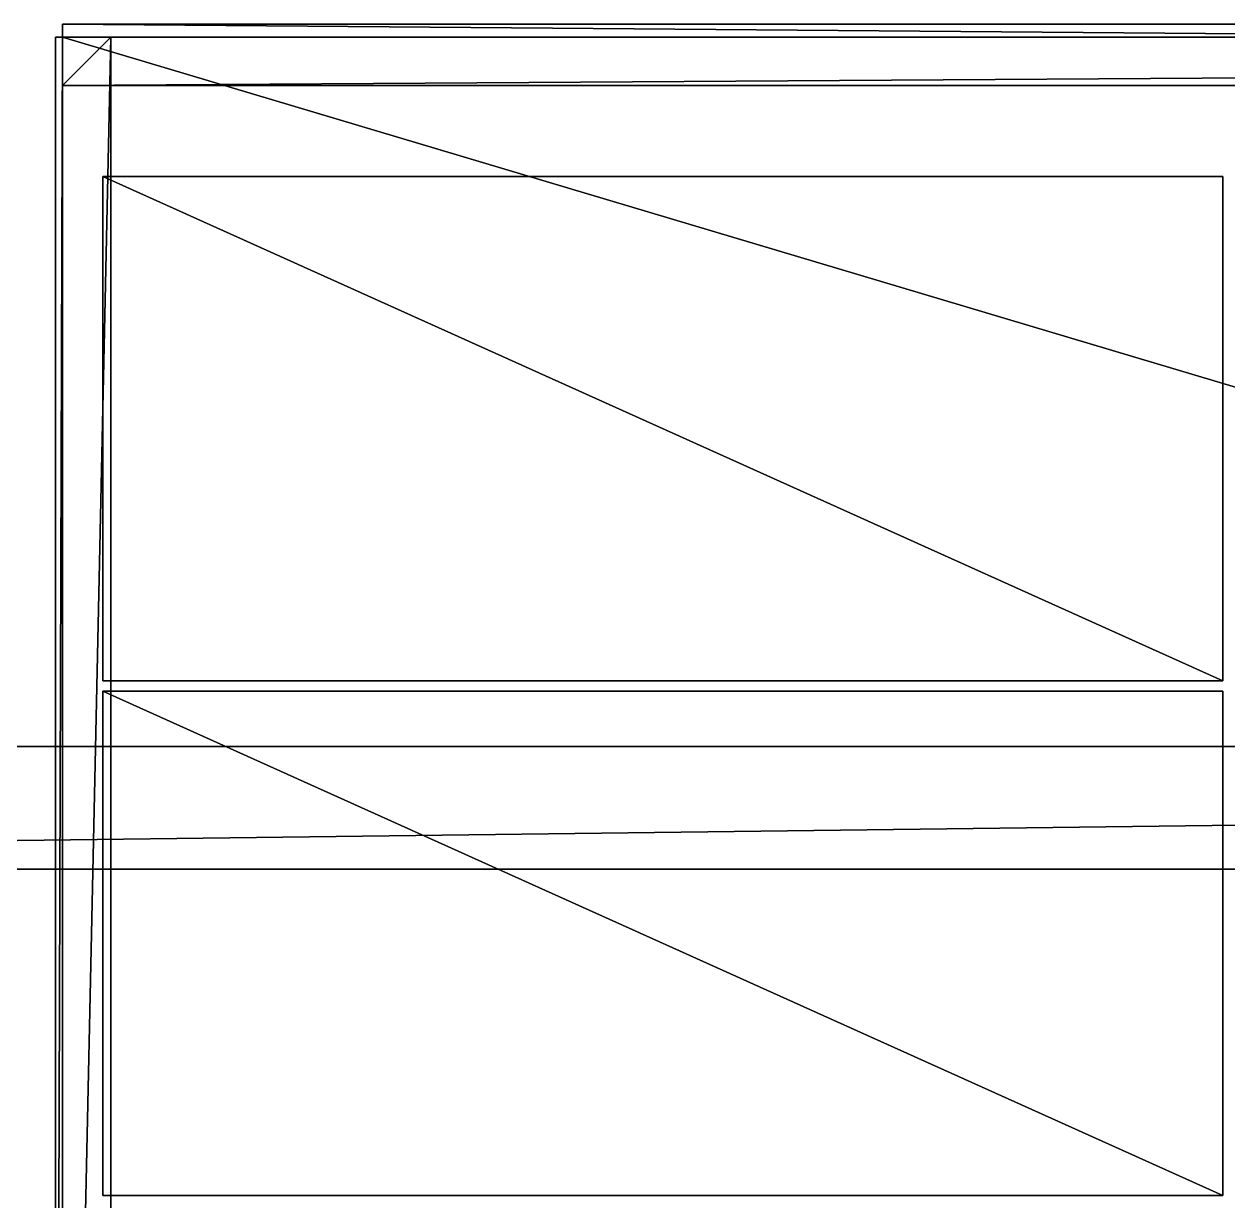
# Model space of a CAD drawing. Header units: millimetres. Extents: x -2700 to 8540, y -1280 to 1295.
# Drawn here: x -84 to 1291, y -49 to 1295 of the extents above; entities that cross this region are included whole.
import ezdxf

# ---------------------------------------------------------------- set-up
doc = ezdxf.new("R2010")
doc.units = ezdxf.units.MM

msp = doc.modelspace()

# ---------------------------------------------------------------- linework, layer by layer
at = {"layer": 'CAD_75LAB'}
for points in [[(-40, 1225, 1250), (-40, 1295, 1180), (-40, 1225, 1180)], [(-40, 1225, 1250), (-40, 1295, 1250), (-40, 1295, 1180)], [(8540, 1295, 1180), (-40, 1295, 1180), (-40, 1295, 1250)], [(8540, 1295, 1250), (8540, 1295, 1180), (-40, 1295, 1250)], [(8540, 1225, 1180), (-40, 1225, 1180), (-40, 1295, 1180)], [(8540, 1295, 1180), (8540, 1225, 1180), (-40, 1295, 1180)], [(8540, 1225, 1250), (-40, 1295, 1250), (-40, 1225, 1250)], [(8540, 1295, 1250), (-40, 1295, 1250), (8540, 1225, 1250)], [(-48, -1280, 3720), (-48, 1280, 1180), (-48, -1280, 1180)], [(-48, -1280, 3720), (-48, 1280, 3720), (-48, 1280, 1180)], [(-40, 1280, 3720), (-40, 1280, 1180), (-48, 1280, 1180)], [(-40, 1280, 3720), (-48, 1280, 1180), (-48, 1280, 3720)], [(-40, 1280, 1180), (-48, -1280, 1180), (-48, 1280, 1180)], [(-40, 1280, 1180), (-40, -1280, 1180), (-48, -1280, 1180)], [(-40, 1280, 3720), (-48, 1280, 3720), (-48, -1280, 3720)], [(-40, 1280, 3720), (-48, -1280, 3720), (-40, -1280, 3720)], [(-40, -1280, 1180), (-40, 1280, 1090), (-40, -1280, 1090)], [(-40, -1280, 1180), (-40, 1280, 1180), (-40, 1280, 1090)], [(8540, 1280, 1090), (-40, 1280, 1090), (-40, 1280, 1180)], [(8540, 1280, 1180), (8540, 1280, 1090), (-40, 1280, 1180)], [(8540, -1280, 1090), (-40, -1280, 1090), (-40, 1280, 1090)], [(8540, 1280, 1090), (8540, -1280, 1090), (-40, 1280, 1090)], [(8540, -1280, 1180), (-40, 1280, 1180), (-40, -1280, 1180)], [(8540, 1280, 1180), (-40, 1280, 1180), (8540, -1280, 1180)], [(-40, 1280, 3720), (-40, 1280, 1180), (-40, 1225, 1180)], [(-40, 1225, 3720), (-40, 1280, 3720), (-40, 1225, 1180)], [(-40, 1280, 3720), (15, 1280, 1180), (-40, 1280, 1180)], [(15, 1280, 3720), (15, 1280, 1180), (-40, 1280, 3720)], [(15, 1280, 1180), (-40, 1225, 1180), (-40, 1280, 1180)], [(15, 1280, 1180), (15, 1225, 1180), (-40, 1225, 1180)], [(15, 1280, 3720), (-40, 1280, 3720), (-40, 1225, 3720)], [(15, 1280, 3720), (-40, 1225, 3720), (15, 1225, 3720)], [(-40, 1225, 3775), (-40, 1280, 3720), (-40, 1225, 3720)], [(-40, 1225, 3775), (-40, 1280, 3775), (-40, 1280, 3720)], [(8540, 1280, 3775), (8540, 1280, 3720), (-40, 1280, 3720)], [(8540, 1280, 3775), (-40, 1280, 3720), (-40, 1280, 3775)], [(8540, 1280, 3720), (-40, 1225, 3720), (-40, 1280, 3720)], [(8540, 1280, 3720), (8540, 1225, 3720), (-40, 1225, 3720)], [(8540, 1280, 3775), (-40, 1280, 3775), (-40, 1225, 3775)], [(8540, 1280, 3775), (-40, 1225, 3775), (8540, 1225, 3775)], [(-40, -1280, 3775), (-40, 1280, 3720), (-40, -1280, 3720)], [(-40, -1280, 3775), (-40, 1280, 3775), (-40, 1280, 3720)], [(15, 1280, 3775), (15, 1280, 3720), (-40, 1280, 3720)], [(15, 1280, 3775), (-40, 1280, 3720), (-40, 1280, 3775)], [(15, 1280, 3720), (-40, -1280, 3720), (-40, 1280, 3720)], [(15, 1280, 3720), (15, -1280, 3720), (-40, -1280, 3720)], [(15, 1280, 3775), (-40, 1280, 3775), (-40, -1280, 3775)], [(15, 1280, 3775), (-40, -1280, 3775), (15, -1280, 3775)], [(-40, -1280, 3720), (-40, -1280, 1180), (-40, 1280, 1180)], [(-40, -1280, 3720), (-40, 1280, 1180), (-40, 1280, 3720)], [(15, 1280, 3720), (15, 1225, 1180), (15, 1280, 1180)], [(15, 1225, 3720), (15, 1225, 1180), (15, 1280, 3720)], [(15, -1280, 3775), (15, -1280, 3720), (15, 1280, 3720)], [(15, -1280, 3775), (15, 1280, 3720), (15, 1280, 3775)], [(-40, 1225, 3720), (-40, 1225, 1180), (15, 1225, 1180)], [(15, 1225, 3720), (-40, 1225, 3720), (15, 1225, 1180)], [(8540, 1225, 3775), (-40, 1225, 3720), (8540, 1225, 3720)], [(8540, 1225, 3775), (-40, 1225, 3775), (-40, 1225, 3720)], [(8540, 1225, 1180), (-40, 1225, 1250), (-40, 1225, 1180)], [(8540, 1225, 1250), (-40, 1225, 1250), (8540, 1225, 1180)], [(6, 545, 1297), (6, 1121, 1183), (6, 545, 1183)], [(6, 545, 1297), (6, 1121, 1297), (6, 1121, 1183)], [(1285, 1121, 1297), (1285, 1121, 1183), (6, 1121, 1183)], [(1285, 1121, 1297), (6, 1121, 1183), (6, 1121, 1297)], [(1285, 545, 1183), (6, 545, 1183), (6, 1121, 1183)], [(1285, 1121, 1183), (1285, 545, 1183), (6, 1121, 1183)], [(1285, 545, 1297), (6, 1121, 1297), (6, 545, 1297)], [(1285, 1121, 1297), (6, 1121, 1297), (1285, 545, 1297)], [(6, 545, 1417), (6, 1121, 1303), (6, 545, 1303)], [(6, 545, 1417), (6, 1121, 1417), (6, 1121, 1303)], [(1285, 1121, 1417), (1285, 1121, 1303), (6, 1121, 1303)], [(1285, 1121, 1417), (6, 1121, 1303), (6, 1121, 1417)], [(1285, 545, 1303), (6, 545, 1303), (6, 1121, 1303)], [(1285, 1121, 1303), (1285, 545, 1303), (6, 1121, 1303)], [(1285, 545, 1417), (6, 1121, 1417), (6, 545, 1417)], [(1285, 1121, 1417), (6, 1121, 1417), (1285, 545, 1417)], [(6, 545, 1537), (6, 1121, 1423), (6, 545, 1423)], [(6, 545, 1537), (6, 1121, 1537), (6, 1121, 1423)], [(1285, 1121, 1537), (1285, 1121, 1423), (6, 1121, 1423)], [(1285, 1121, 1537), (6, 1121, 1423), (6, 1121, 1537)], [(1285, 545, 1423), (6, 545, 1423), (6, 1121, 1423)], [(1285, 1121, 1423), (1285, 545, 1423), (6, 1121, 1423)], [(1285, 545, 1537), (6, 1121, 1537), (6, 545, 1537)], [(1285, 1121, 1537), (6, 1121, 1537), (1285, 545, 1537)], [(6, 545, 1657), (6, 1121, 1543), (6, 545, 1543)], [(6, 545, 1657), (6, 1121, 1657), (6, 1121, 1543)], [(1285, 1121, 1657), (1285, 1121, 1543), (6, 1121, 1543)], [(1285, 1121, 1657), (6, 1121, 1543), (6, 1121, 1657)], [(1285, 545, 1543), (6, 545, 1543), (6, 1121, 1543)], [(1285, 1121, 1543), (1285, 545, 1543), (6, 1121, 1543)], [(1285, 545, 1657), (6, 1121, 1657), (6, 545, 1657)], [(1285, 1121, 1657), (6, 1121, 1657), (1285, 545, 1657)], [(6, 545, 1777), (6, 1121, 1663), (6, 545, 1663)], [(6, 545, 1777), (6, 1121, 1777), (6, 1121, 1663)], [(1285, 1121, 1777), (1285, 1121, 1663), (6, 1121, 1663)], [(1285, 1121, 1777), (6, 1121, 1663), (6, 1121, 1777)], [(1285, 545, 1663), (6, 545, 1663), (6, 1121, 1663)], [(1285, 1121, 1663), (1285, 545, 1663), (6, 1121, 1663)], [(1285, 545, 1777), (6, 1121, 1777), (6, 545, 1777)], [(1285, 1121, 1777), (6, 1121, 1777), (1285, 545, 1777)], [(6, 545, 1897), (6, 1121, 1783), (6, 545, 1783)], [(6, 545, 1897), (6, 1121, 1897), (6, 1121, 1783)], [(1285, 1121, 1897), (1285, 1121, 1783), (6, 1121, 1783)], [(1285, 1121, 1897), (6, 1121, 1783), (6, 1121, 1897)], [(1285, 545, 1783), (6, 545, 1783), (6, 1121, 1783)], [(1285, 1121, 1783), (1285, 545, 1783), (6, 1121, 1783)], [(1285, 545, 1897), (6, 1121, 1897), (6, 545, 1897)], [(1285, 1121, 1897), (6, 1121, 1897), (1285, 545, 1897)], [(6, 545, 2017), (6, 1121, 1903), (6, 545, 1903)], [(6, 545, 2017), (6, 1121, 2017), (6, 1121, 1903)], [(1285, 1121, 2017), (1285, 1121, 1903), (6, 1121, 1903)], [(1285, 1121, 2017), (6, 1121, 1903), (6, 1121, 2017)], [(1285, 545, 1903), (6, 545, 1903), (6, 1121, 1903)], [(1285, 1121, 1903), (1285, 545, 1903), (6, 1121, 1903)], [(1285, 545, 2017), (6, 1121, 2017), (6, 545, 2017)], [(1285, 1121, 2017), (6, 1121, 2017), (1285, 545, 2017)], [(6, 545, 2137), (6, 1121, 2023), (6, 545, 2023)], [(6, 545, 2137), (6, 1121, 2137), (6, 1121, 2023)], [(1285, 1121, 2137), (1285, 1121, 2023), (6, 1121, 2023)], [(1285, 1121, 2137), (6, 1121, 2023), (6, 1121, 2137)], [(1285, 545, 2023), (6, 545, 2023), (6, 1121, 2023)], [(1285, 1121, 2023), (1285, 545, 2023), (6, 1121, 2023)], [(1285, 545, 2137), (6, 1121, 2137), (6, 545, 2137)], [(1285, 1121, 2137), (6, 1121, 2137), (1285, 545, 2137)], [(6, 545, 2257), (6, 1121, 2143), (6, 545, 2143)], [(6, 545, 2257), (6, 1121, 2257), (6, 1121, 2143)], [(1285, 1121, 2257), (1285, 1121, 2143), (6, 1121, 2143)], [(1285, 1121, 2257), (6, 1121, 2143), (6, 1121, 2257)], [(1285, 545, 2143), (6, 545, 2143), (6, 1121, 2143)], [(1285, 1121, 2143), (1285, 545, 2143), (6, 1121, 2143)], [(1285, 545, 2257), (6, 1121, 2257), (6, 545, 2257)], [(1285, 1121, 2257), (6, 1121, 2257), (1285, 545, 2257)], [(6, 545, 2377), (6, 1121, 2263), (6, 545, 2263)], [(6, 545, 2377), (6, 1121, 2377), (6, 1121, 2263)], [(1285, 1121, 2377), (1285, 1121, 2263), (6, 1121, 2263)], [(1285, 1121, 2377), (6, 1121, 2263), (6, 1121, 2377)], [(1285, 545, 2263), (6, 545, 2263), (6, 1121, 2263)], [(1285, 1121, 2263), (1285, 545, 2263), (6, 1121, 2263)], [(1285, 545, 2377), (6, 1121, 2377), (6, 545, 2377)], [(1285, 1121, 2377), (6, 1121, 2377), (1285, 545, 2377)], [(6, 545, 2497), (6, 1121, 2383), (6, 545, 2383)], [(6, 545, 2497), (6, 1121, 2497), (6, 1121, 2383)], [(1285, 1121, 2497), (1285, 1121, 2383), (6, 1121, 2383)], [(1285, 1121, 2497), (6, 1121, 2383), (6, 1121, 2497)], [(1285, 545, 2383), (6, 545, 2383), (6, 1121, 2383)], [(1285, 1121, 2383), (1285, 545, 2383), (6, 1121, 2383)], [(1285, 545, 2497), (6, 1121, 2497), (6, 545, 2497)], [(1285, 1121, 2497), (6, 1121, 2497), (1285, 545, 2497)], [(6, 545, 2617), (6, 1121, 2503), (6, 545, 2503)], [(6, 545, 2617), (6, 1121, 2617), (6, 1121, 2503)], [(1285, 1121, 2617), (1285, 1121, 2503), (6, 1121, 2503)], [(1285, 1121, 2617), (6, 1121, 2503), (6, 1121, 2617)], [(1285, 545, 2503), (6, 545, 2503), (6, 1121, 2503)], [(1285, 1121, 2503), (1285, 545, 2503), (6, 1121, 2503)], [(1285, 545, 2617), (6, 1121, 2617), (6, 545, 2617)], [(1285, 1121, 2617), (6, 1121, 2617), (1285, 545, 2617)], [(6, 545, 2737), (6, 1121, 2623), (6, 545, 2623)], [(6, 545, 2737), (6, 1121, 2737), (6, 1121, 2623)], [(1285, 1121, 2737), (1285, 1121, 2623), (6, 1121, 2623)], [(1285, 1121, 2737), (6, 1121, 2623), (6, 1121, 2737)], [(1285, 545, 2623), (6, 545, 2623), (6, 1121, 2623)], [(1285, 1121, 2623), (1285, 545, 2623), (6, 1121, 2623)], [(1285, 545, 2737), (6, 1121, 2737), (6, 545, 2737)], [(1285, 1121, 2737), (6, 1121, 2737), (1285, 545, 2737)], [(6, 545, 2857), (6, 1121, 2743), (6, 545, 2743)], [(6, 545, 2857), (6, 1121, 2857), (6, 1121, 2743)], [(1285, 1121, 2857), (1285, 1121, 2743), (6, 1121, 2743)], [(1285, 1121, 2857), (6, 1121, 2743), (6, 1121, 2857)], [(1285, 545, 2743), (6, 545, 2743), (6, 1121, 2743)], [(1285, 1121, 2743), (1285, 545, 2743), (6, 1121, 2743)], [(1285, 545, 2857), (6, 1121, 2857), (6, 545, 2857)], [(1285, 1121, 2857), (6, 1121, 2857), (1285, 545, 2857)], [(6, 545, 2977), (6, 1121, 2863), (6, 545, 2863)], [(6, 545, 2977), (6, 1121, 2977), (6, 1121, 2863)], [(1285, 1121, 2977), (1285, 1121, 2863), (6, 1121, 2863)], [(1285, 1121, 2977), (6, 1121, 2863), (6, 1121, 2977)], [(1285, 545, 2863), (6, 545, 2863), (6, 1121, 2863)], [(1285, 1121, 2863), (1285, 545, 2863), (6, 1121, 2863)], [(1285, 545, 2977), (6, 1121, 2977), (6, 545, 2977)], [(1285, 1121, 2977), (6, 1121, 2977), (1285, 545, 2977)], [(6, 545, 3097), (6, 1121, 2983), (6, 545, 2983)], [(6, 545, 3097), (6, 1121, 3097), (6, 1121, 2983)], [(1285, 1121, 3097), (1285, 1121, 2983), (6, 1121, 2983)], [(1285, 1121, 3097), (6, 1121, 2983), (6, 1121, 3097)], [(1285, 545, 2983), (6, 545, 2983), (6, 1121, 2983)], [(1285, 1121, 2983), (1285, 545, 2983), (6, 1121, 2983)], [(1285, 545, 3097), (6, 1121, 3097), (6, 545, 3097)], [(1285, 1121, 3097), (6, 1121, 3097), (1285, 545, 3097)], [(6, 545, 3217), (6, 1121, 3103), (6, 545, 3103)], [(6, 545, 3217), (6, 1121, 3217), (6, 1121, 3103)], [(1285, 1121, 3217), (1285, 1121, 3103), (6, 1121, 3103)], [(1285, 1121, 3217), (6, 1121, 3103), (6, 1121, 3217)], [(1285, 545, 3103), (6, 545, 3103), (6, 1121, 3103)], [(1285, 1121, 3103), (1285, 545, 3103), (6, 1121, 3103)], [(1285, 545, 3217), (6, 1121, 3217), (6, 545, 3217)], [(1285, 1121, 3217), (6, 1121, 3217), (1285, 545, 3217)], [(6, 545, 3337), (6, 1121, 3223), (6, 545, 3223)], [(6, 545, 3337), (6, 1121, 3337), (6, 1121, 3223)], [(1285, 1121, 3337), (1285, 1121, 3223), (6, 1121, 3223)], [(1285, 1121, 3337), (6, 1121, 3223), (6, 1121, 3337)], [(1285, 545, 3223), (6, 545, 3223), (6, 1121, 3223)], [(1285, 1121, 3223), (1285, 545, 3223), (6, 1121, 3223)], [(1285, 545, 3337), (6, 1121, 3337), (6, 545, 3337)], [(1285, 1121, 3337), (6, 1121, 3337), (1285, 545, 3337)], [(6, 545, 3457), (6, 1121, 3343), (6, 545, 3343)], [(6, 545, 3457), (6, 1121, 3457), (6, 1121, 3343)], [(1285, 1121, 3457), (1285, 1121, 3343), (6, 1121, 3343)], [(1285, 1121, 3457), (6, 1121, 3343), (6, 1121, 3457)], [(1285, 545, 3343), (6, 545, 3343), (6, 1121, 3343)], [(1285, 1121, 3343), (1285, 545, 3343), (6, 1121, 3343)], [(1285, 545, 3457), (6, 1121, 3457), (6, 545, 3457)], [(1285, 1121, 3457), (6, 1121, 3457), (1285, 545, 3457)], [(6, 545, 3577), (6, 1121, 3463), (6, 545, 3463)], [(6, 545, 3577), (6, 1121, 3577), (6, 1121, 3463)], [(1285, 1121, 3577), (1285, 1121, 3463), (6, 1121, 3463)], [(1285, 1121, 3577), (6, 1121, 3463), (6, 1121, 3577)], [(1285, 545, 3463), (6, 545, 3463), (6, 1121, 3463)], [(1285, 1121, 3463), (1285, 545, 3463), (6, 1121, 3463)], [(1285, 545, 3577), (6, 1121, 3577), (6, 545, 3577)], [(1285, 1121, 3577), (6, 1121, 3577), (1285, 545, 3577)], [(1285, 545, 1297), (1285, 545, 1183), (1285, 1121, 1183)], [(1285, 545, 1297), (1285, 1121, 1183), (1285, 1121, 1297)], [(1285, 545, 1417), (1285, 545, 1303), (1285, 1121, 1303)], [(1285, 545, 1417), (1285, 1121, 1303), (1285, 1121, 1417)], [(1285, 545, 1537), (1285, 545, 1423), (1285, 1121, 1423)], [(1285, 545, 1537), (1285, 1121, 1423), (1285, 1121, 1537)], [(1285, 545, 1657), (1285, 545, 1543), (1285, 1121, 1543)], [(1285, 545, 1657), (1285, 1121, 1543), (1285, 1121, 1657)], [(1285, 545, 1777), (1285, 545, 1663), (1285, 1121, 1663)], [(1285, 545, 1777), (1285, 1121, 1663), (1285, 1121, 1777)], [(1285, 545, 1897), (1285, 545, 1783), (1285, 1121, 1783)], [(1285, 545, 1897), (1285, 1121, 1783), (1285, 1121, 1897)], [(1285, 545, 2017), (1285, 545, 1903), (1285, 1121, 1903)], [(1285, 545, 2017), (1285, 1121, 1903), (1285, 1121, 2017)], [(1285, 545, 2137), (1285, 545, 2023), (1285, 1121, 2023)], [(1285, 545, 2137), (1285, 1121, 2023), (1285, 1121, 2137)], [(1285, 545, 2257), (1285, 545, 2143), (1285, 1121, 2143)], [(1285, 545, 2257), (1285, 1121, 2143), (1285, 1121, 2257)], [(1285, 545, 2377), (1285, 545, 2263), (1285, 1121, 2263)], [(1285, 545, 2377), (1285, 1121, 2263), (1285, 1121, 2377)], [(1285, 545, 2497), (1285, 545, 2383), (1285, 1121, 2383)], [(1285, 545, 2497), (1285, 1121, 2383), (1285, 1121, 2497)], [(1285, 545, 2617), (1285, 545, 2503), (1285, 1121, 2503)], [(1285, 545, 2617), (1285, 1121, 2503), (1285, 1121, 2617)], [(1285, 545, 2737), (1285, 545, 2623), (1285, 1121, 2623)], [(1285, 545, 2737), (1285, 1121, 2623), (1285, 1121, 2737)], [(1285, 545, 2857), (1285, 545, 2743), (1285, 1121, 2743)], [(1285, 545, 2857), (1285, 1121, 2743), (1285, 1121, 2857)], [(1285, 545, 2977), (1285, 545, 2863), (1285, 1121, 2863)], [(1285, 545, 2977), (1285, 1121, 2863), (1285, 1121, 2977)], [(1285, 545, 3097), (1285, 545, 2983), (1285, 1121, 2983)], [(1285, 545, 3097), (1285, 1121, 2983), (1285, 1121, 3097)], [(1285, 545, 3217), (1285, 545, 3103), (1285, 1121, 3103)], [(1285, 545, 3217), (1285, 1121, 3103), (1285, 1121, 3217)], [(1285, 545, 3337), (1285, 545, 3223), (1285, 1121, 3223)], [(1285, 545, 3337), (1285, 1121, 3223), (1285, 1121, 3337)], [(1285, 545, 3457), (1285, 545, 3343), (1285, 1121, 3343)], [(1285, 545, 3457), (1285, 1121, 3343), (1285, 1121, 3457)], [(1285, 545, 3577), (1285, 545, 3463), (1285, 1121, 3463)], [(1285, 545, 3577), (1285, 1121, 3463), (1285, 1121, 3577)], [(1285, 545, 1297), (6, 545, 1183), (1285, 545, 1183)], [(1285, 545, 1297), (6, 545, 1297), (6, 545, 1183)], [(1285, 545, 1417), (6, 545, 1303), (1285, 545, 1303)], [(1285, 545, 1417), (6, 545, 1417), (6, 545, 1303)], [(1285, 545, 1537), (6, 545, 1423), (1285, 545, 1423)], [(1285, 545, 1537), (6, 545, 1537), (6, 545, 1423)], [(1285, 545, 1657), (6, 545, 1543), (1285, 545, 1543)], [(1285, 545, 1657), (6, 545, 1657), (6, 545, 1543)], [(1285, 545, 1777), (6, 545, 1663), (1285, 545, 1663)], [(1285, 545, 1777), (6, 545, 1777), (6, 545, 1663)], [(1285, 545, 1897), (6, 545, 1783), (1285, 545, 1783)], [(1285, 545, 1897), (6, 545, 1897), (6, 545, 1783)], [(1285, 545, 2017), (6, 545, 1903), (1285, 545, 1903)], [(1285, 545, 2017), (6, 545, 2017), (6, 545, 1903)], [(1285, 545, 2137), (6, 545, 2023), (1285, 545, 2023)], [(1285, 545, 2137), (6, 545, 2137), (6, 545, 2023)], [(1285, 545, 2257), (6, 545, 2143), (1285, 545, 2143)], [(1285, 545, 2257), (6, 545, 2257), (6, 545, 2143)], [(1285, 545, 2377), (6, 545, 2263), (1285, 545, 2263)], [(1285, 545, 2377), (6, 545, 2377), (6, 545, 2263)], [(1285, 545, 2497), (6, 545, 2383), (1285, 545, 2383)], [(1285, 545, 2497), (6, 545, 2497), (6, 545, 2383)], [(1285, 545, 2617), (6, 545, 2503), (1285, 545, 2503)], [(1285, 545, 2617), (6, 545, 2617), (6, 545, 2503)], [(1285, 545, 2737), (6, 545, 2623), (1285, 545, 2623)], [(1285, 545, 2737), (6, 545, 2737), (6, 545, 2623)], [(1285, 545, 2857), (6, 545, 2743), (1285, 545, 2743)], [(1285, 545, 2857), (6, 545, 2857), (6, 545, 2743)], [(1285, 545, 2977), (6, 545, 2863), (1285, 545, 2863)], [(1285, 545, 2977), (6, 545, 2977), (6, 545, 2863)], [(1285, 545, 3097), (6, 545, 2983), (1285, 545, 2983)], [(1285, 545, 3097), (6, 545, 3097), (6, 545, 2983)], [(1285, 545, 3217), (6, 545, 3103), (1285, 545, 3103)], [(1285, 545, 3217), (6, 545, 3217), (6, 545, 3103)], [(1285, 545, 3337), (6, 545, 3223), (1285, 545, 3223)], [(1285, 545, 3337), (6, 545, 3337), (6, 545, 3223)], [(1285, 545, 3457), (6, 545, 3343), (1285, 545, 3343)], [(1285, 545, 3457), (6, 545, 3457), (6, 545, 3343)], [(1285, 545, 3577), (6, 545, 3463), (1285, 545, 3463)], [(1285, 545, 3577), (6, 545, 3577), (6, 545, 3463)], [(6, -43, 1297), (6, 533, 1183), (6, -43, 1183)], [(6, -43, 1297), (6, 533, 1297), (6, 533, 1183)], [(1285, 533, 1297), (1285, 533, 1183), (6, 533, 1183)], [(1285, 533, 1297), (6, 533, 1183), (6, 533, 1297)], [(1285, -43, 1183), (6, -43, 1183), (6, 533, 1183)], [(1285, 533, 1183), (1285, -43, 1183), (6, 533, 1183)], [(1285, -43, 1297), (6, 533, 1297), (6, -43, 1297)], [(1285, 533, 1297), (6, 533, 1297), (1285, -43, 1297)], [(6, -43, 1417), (6, 533, 1303), (6, -43, 1303)], [(6, -43, 1417), (6, 533, 1417), (6, 533, 1303)], [(1285, 533, 1417), (1285, 533, 1303), (6, 533, 1303)], [(1285, 533, 1417), (6, 533, 1303), (6, 533, 1417)], [(1285, -43, 1303), (6, -43, 1303), (6, 533, 1303)], [(1285, 533, 1303), (1285, -43, 1303), (6, 533, 1303)], [(1285, -43, 1417), (6, 533, 1417), (6, -43, 1417)], [(1285, 533, 1417), (6, 533, 1417), (1285, -43, 1417)], [(6, -43, 1537), (6, 533, 1423), (6, -43, 1423)], [(6, -43, 1537), (6, 533, 1537), (6, 533, 1423)], [(1285, 533, 1537), (1285, 533, 1423), (6, 533, 1423)], [(1285, 533, 1537), (6, 533, 1423), (6, 533, 1537)], [(1285, -43, 1423), (6, -43, 1423), (6, 533, 1423)], [(1285, 533, 1423), (1285, -43, 1423), (6, 533, 1423)], [(1285, -43, 1537), (6, 533, 1537), (6, -43, 1537)], [(1285, 533, 1537), (6, 533, 1537), (1285, -43, 1537)], [(6, -43, 1657), (6, 533, 1543), (6, -43, 1543)], [(6, -43, 1657), (6, 533, 1657), (6, 533, 1543)], [(1285, 533, 1657), (1285, 533, 1543), (6, 533, 1543)], [(1285, 533, 1657), (6, 533, 1543), (6, 533, 1657)], [(1285, -43, 1543), (6, -43, 1543), (6, 533, 1543)], [(1285, 533, 1543), (1285, -43, 1543), (6, 533, 1543)], [(1285, -43, 1657), (6, 533, 1657), (6, -43, 1657)], [(1285, 533, 1657), (6, 533, 1657), (1285, -43, 1657)], [(6, -43, 1777), (6, 533, 1663), (6, -43, 1663)], [(6, -43, 1777), (6, 533, 1777), (6, 533, 1663)], [(1285, 533, 1777), (1285, 533, 1663), (6, 533, 1663)], [(1285, 533, 1777), (6, 533, 1663), (6, 533, 1777)], [(1285, -43, 1663), (6, -43, 1663), (6, 533, 1663)], [(1285, 533, 1663), (1285, -43, 1663), (6, 533, 1663)], [(1285, -43, 1777), (6, 533, 1777), (6, -43, 1777)], [(1285, 533, 1777), (6, 533, 1777), (1285, -43, 1777)], [(6, -43, 1897), (6, 533, 1783), (6, -43, 1783)], [(6, -43, 1897), (6, 533, 1897), (6, 533, 1783)], [(1285, 533, 1897), (1285, 533, 1783), (6, 533, 1783)], [(1285, 533, 1897), (6, 533, 1783), (6, 533, 1897)], [(1285, -43, 1783), (6, -43, 1783), (6, 533, 1783)], [(1285, 533, 1783), (1285, -43, 1783), (6, 533, 1783)], [(1285, -43, 1897), (6, 533, 1897), (6, -43, 1897)], [(1285, 533, 1897), (6, 533, 1897), (1285, -43, 1897)], [(6, -43, 2017), (6, 533, 1903), (6, -43, 1903)], [(6, -43, 2017), (6, 533, 2017), (6, 533, 1903)], [(1285, 533, 2017), (1285, 533, 1903), (6, 533, 1903)], [(1285, 533, 2017), (6, 533, 1903), (6, 533, 2017)], [(1285, -43, 1903), (6, -43, 1903), (6, 533, 1903)], [(1285, 533, 1903), (1285, -43, 1903), (6, 533, 1903)], [(1285, -43, 2017), (6, 533, 2017), (6, -43, 2017)], [(1285, 533, 2017), (6, 533, 2017), (1285, -43, 2017)], [(6, -43, 2137), (6, 533, 2023), (6, -43, 2023)], [(6, -43, 2137), (6, 533, 2137), (6, 533, 2023)], [(1285, 533, 2137), (1285, 533, 2023), (6, 533, 2023)], [(1285, 533, 2137), (6, 533, 2023), (6, 533, 2137)], [(1285, -43, 2023), (6, -43, 2023), (6, 533, 2023)], [(1285, 533, 2023), (1285, -43, 2023), (6, 533, 2023)], [(1285, -43, 2137), (6, 533, 2137), (6, -43, 2137)], [(1285, 533, 2137), (6, 533, 2137), (1285, -43, 2137)], [(6, -43, 2257), (6, 533, 2143), (6, -43, 2143)], [(6, -43, 2257), (6, 533, 2257), (6, 533, 2143)], [(1285, 533, 2257), (1285, 533, 2143), (6, 533, 2143)], [(1285, 533, 2257), (6, 533, 2143), (6, 533, 2257)], [(1285, -43, 2143), (6, -43, 2143), (6, 533, 2143)], [(1285, 533, 2143), (1285, -43, 2143), (6, 533, 2143)], [(1285, -43, 2257), (6, 533, 2257), (6, -43, 2257)], [(1285, 533, 2257), (6, 533, 2257), (1285, -43, 2257)], [(6, -43, 2377), (6, 533, 2263), (6, -43, 2263)], [(6, -43, 2377), (6, 533, 2377), (6, 533, 2263)], [(1285, 533, 2377), (1285, 533, 2263), (6, 533, 2263)], [(1285, 533, 2377), (6, 533, 2263), (6, 533, 2377)], [(1285, -43, 2263), (6, -43, 2263), (6, 533, 2263)], [(1285, 533, 2263), (1285, -43, 2263), (6, 533, 2263)], [(1285, -43, 2377), (6, 533, 2377), (6, -43, 2377)], [(1285, 533, 2377), (6, 533, 2377), (1285, -43, 2377)], [(6, -43, 2497), (6, 533, 2383), (6, -43, 2383)], [(6, -43, 2497), (6, 533, 2497), (6, 533, 2383)], [(1285, 533, 2497), (1285, 533, 2383), (6, 533, 2383)], [(1285, 533, 2497), (6, 533, 2383), (6, 533, 2497)], [(1285, -43, 2383), (6, -43, 2383), (6, 533, 2383)], [(1285, 533, 2383), (1285, -43, 2383), (6, 533, 2383)], [(1285, -43, 2497), (6, 533, 2497), (6, -43, 2497)], [(1285, 533, 2497), (6, 533, 2497), (1285, -43, 2497)], [(6, -43, 2617), (6, 533, 2503), (6, -43, 2503)], [(6, -43, 2617), (6, 533, 2617), (6, 533, 2503)], [(1285, 533, 2617), (1285, 533, 2503), (6, 533, 2503)], [(1285, 533, 2617), (6, 533, 2503), (6, 533, 2617)], [(1285, -43, 2503), (6, -43, 2503), (6, 533, 2503)], [(1285, 533, 2503), (1285, -43, 2503), (6, 533, 2503)], [(1285, -43, 2617), (6, 533, 2617), (6, -43, 2617)], [(1285, 533, 2617), (6, 533, 2617), (1285, -43, 2617)], [(6, -43, 2737), (6, 533, 2623), (6, -43, 2623)], [(6, -43, 2737), (6, 533, 2737), (6, 533, 2623)], [(1285, 533, 2737), (1285, 533, 2623), (6, 533, 2623)], [(1285, 533, 2737), (6, 533, 2623), (6, 533, 2737)], [(1285, -43, 2623), (6, -43, 2623), (6, 533, 2623)], [(1285, 533, 2623), (1285, -43, 2623), (6, 533, 2623)], [(1285, -43, 2737), (6, 533, 2737), (6, -43, 2737)], [(1285, 533, 2737), (6, 533, 2737), (1285, -43, 2737)], [(6, -43, 2857), (6, 533, 2743), (6, -43, 2743)], [(6, -43, 2857), (6, 533, 2857), (6, 533, 2743)], [(1285, 533, 2857), (1285, 533, 2743), (6, 533, 2743)], [(1285, 533, 2857), (6, 533, 2743), (6, 533, 2857)], [(1285, -43, 2743), (6, -43, 2743), (6, 533, 2743)], [(1285, 533, 2743), (1285, -43, 2743), (6, 533, 2743)], [(1285, -43, 2857), (6, 533, 2857), (6, -43, 2857)], [(1285, 533, 2857), (6, 533, 2857), (1285, -43, 2857)], [(6, -43, 2977), (6, 533, 2863), (6, -43, 2863)], [(6, -43, 2977), (6, 533, 2977), (6, 533, 2863)], [(1285, 533, 2977), (1285, 533, 2863), (6, 533, 2863)], [(1285, 533, 2977), (6, 533, 2863), (6, 533, 2977)], [(1285, -43, 2863), (6, -43, 2863), (6, 533, 2863)], [(1285, 533, 2863), (1285, -43, 2863), (6, 533, 2863)], [(1285, -43, 2977), (6, 533, 2977), (6, -43, 2977)], [(1285, 533, 2977), (6, 533, 2977), (1285, -43, 2977)], [(6, -43, 3097), (6, 533, 2983), (6, -43, 2983)], [(6, -43, 3097), (6, 533, 3097), (6, 533, 2983)], [(1285, 533, 3097), (1285, 533, 2983), (6, 533, 2983)], [(1285, 533, 3097), (6, 533, 2983), (6, 533, 3097)], [(1285, -43, 2983), (6, -43, 2983), (6, 533, 2983)], [(1285, 533, 2983), (1285, -43, 2983), (6, 533, 2983)], [(1285, -43, 3097), (6, 533, 3097), (6, -43, 3097)], [(1285, 533, 3097), (6, 533, 3097), (1285, -43, 3097)], [(6, -43, 3217), (6, 533, 3103), (6, -43, 3103)], [(6, -43, 3217), (6, 533, 3217), (6, 533, 3103)], [(1285, 533, 3217), (1285, 533, 3103), (6, 533, 3103)], [(1285, 533, 3217), (6, 533, 3103), (6, 533, 3217)], [(1285, -43, 3103), (6, -43, 3103), (6, 533, 3103)], [(1285, 533, 3103), (1285, -43, 3103), (6, 533, 3103)], [(1285, -43, 3217), (6, 533, 3217), (6, -43, 3217)], [(1285, 533, 3217), (6, 533, 3217), (1285, -43, 3217)], [(6, -43, 3337), (6, 533, 3223), (6, -43, 3223)], [(6, -43, 3337), (6, 533, 3337), (6, 533, 3223)], [(1285, 533, 3337), (1285, 533, 3223), (6, 533, 3223)], [(1285, 533, 3337), (6, 533, 3223), (6, 533, 3337)], [(1285, -43, 3223), (6, -43, 3223), (6, 533, 3223)], [(1285, 533, 3223), (1285, -43, 3223), (6, 533, 3223)], [(1285, -43, 3337), (6, 533, 3337), (6, -43, 3337)], [(1285, 533, 3337), (6, 533, 3337), (1285, -43, 3337)], [(6, -43, 3457), (6, 533, 3343), (6, -43, 3343)], [(6, -43, 3457), (6, 533, 3457), (6, 533, 3343)], [(1285, 533, 3457), (1285, 533, 3343), (6, 533, 3343)], [(1285, 533, 3457), (6, 533, 3343), (6, 533, 3457)], [(1285, -43, 3343), (6, -43, 3343), (6, 533, 3343)], [(1285, 533, 3343), (1285, -43, 3343), (6, 533, 3343)], [(1285, -43, 3457), (6, 533, 3457), (6, -43, 3457)], [(1285, 533, 3457), (6, 533, 3457), (1285, -43, 3457)], [(6, -43, 3577), (6, 533, 3463), (6, -43, 3463)], [(6, -43, 3577), (6, 533, 3577), (6, 533, 3463)], [(1285, 533, 3577), (1285, 533, 3463), (6, 533, 3463)], [(1285, 533, 3577), (6, 533, 3463), (6, 533, 3577)], [(1285, -43, 3463), (6, -43, 3463), (6, 533, 3463)], [(1285, 533, 3463), (1285, -43, 3463), (6, 533, 3463)], [(1285, -43, 3577), (6, 533, 3577), (6, -43, 3577)], [(1285, 533, 3577), (6, 533, 3577), (1285, -43, 3577)], [(1285, -43, 1297), (1285, -43, 1183), (1285, 533, 1183)], [(1285, -43, 1297), (1285, 533, 1183), (1285, 533, 1297)], [(1285, -43, 1417), (1285, -43, 1303), (1285, 533, 1303)], [(1285, -43, 1417), (1285, 533, 1303), (1285, 533, 1417)], [(1285, -43, 1537), (1285, -43, 1423), (1285, 533, 1423)], [(1285, -43, 1537), (1285, 533, 1423), (1285, 533, 1537)], [(1285, -43, 1657), (1285, -43, 1543), (1285, 533, 1543)], [(1285, -43, 1657), (1285, 533, 1543), (1285, 533, 1657)], [(1285, -43, 1777), (1285, -43, 1663), (1285, 533, 1663)], [(1285, -43, 1777), (1285, 533, 1663), (1285, 533, 1777)], [(1285, -43, 1897), (1285, -43, 1783), (1285, 533, 1783)], [(1285, -43, 1897), (1285, 533, 1783), (1285, 533, 1897)], [(1285, -43, 2017), (1285, -43, 1903), (1285, 533, 1903)], [(1285, -43, 2017), (1285, 533, 1903), (1285, 533, 2017)], [(1285, -43, 2137), (1285, -43, 2023), (1285, 533, 2023)], [(1285, -43, 2137), (1285, 533, 2023), (1285, 533, 2137)], [(1285, -43, 2257), (1285, -43, 2143), (1285, 533, 2143)], [(1285, -43, 2257), (1285, 533, 2143), (1285, 533, 2257)], [(1285, -43, 2377), (1285, -43, 2263), (1285, 533, 2263)], [(1285, -43, 2377), (1285, 533, 2263), (1285, 533, 2377)], [(1285, -43, 2497), (1285, -43, 2383), (1285, 533, 2383)], [(1285, -43, 2497), (1285, 533, 2383), (1285, 533, 2497)], [(1285, -43, 2617), (1285, -43, 2503), (1285, 533, 2503)], [(1285, -43, 2617), (1285, 533, 2503), (1285, 533, 2617)], [(1285, -43, 2737), (1285, -43, 2623), (1285, 533, 2623)], [(1285, -43, 2737), (1285, 533, 2623), (1285, 533, 2737)], [(1285, -43, 2857), (1285, -43, 2743), (1285, 533, 2743)], [(1285, -43, 2857), (1285, 533, 2743), (1285, 533, 2857)], [(1285, -43, 2977), (1285, -43, 2863), (1285, 533, 2863)], [(1285, -43, 2977), (1285, 533, 2863), (1285, 533, 2977)], [(1285, -43, 3097), (1285, -43, 2983), (1285, 533, 2983)], [(1285, -43, 3097), (1285, 533, 2983), (1285, 533, 3097)], [(1285, -43, 3217), (1285, -43, 3103), (1285, 533, 3103)], [(1285, -43, 3217), (1285, 533, 3103), (1285, 533, 3217)], [(1285, -43, 3337), (1285, -43, 3223), (1285, 533, 3223)], [(1285, -43, 3337), (1285, 533, 3223), (1285, 533, 3337)], [(1285, -43, 3457), (1285, -43, 3343), (1285, 533, 3343)], [(1285, -43, 3457), (1285, 533, 3343), (1285, 533, 3457)], [(1285, -43, 3577), (1285, -43, 3463), (1285, 533, 3463)], [(1285, -43, 3577), (1285, 533, 3463), (1285, 533, 3577)], [(8460, 470, 840), (-2700, 470, 840), (-2700, 470, 1090)], [(8460, 470, 1090), (8460, 470, 840), (-2700, 470, 1090)], [(8460, 470, 840), (-2700, 330, 840), (-2700, 470, 840)], [(8460, 470, 840), (8460, 330, 840), (-2700, 330, 840)], [(8460, 470, 1090), (-2700, 470, 1090), (-2700, 330, 1090)], [(8460, 470, 1090), (-2700, 330, 1090), (8460, 330, 1090)], [(8460, 330, 840), (-2700, 330, 1090), (-2700, 330, 840)], [(8460, 330, 1090), (-2700, 330, 1090), (8460, 330, 840)], [(1285, -43, 1297), (6, -43, 1183), (1285, -43, 1183)], [(1285, -43, 1297), (6, -43, 1297), (6, -43, 1183)], [(1285, -43, 1417), (6, -43, 1303), (1285, -43, 1303)], [(1285, -43, 1417), (6, -43, 1417), (6, -43, 1303)], [(1285, -43, 1537), (6, -43, 1423), (1285, -43, 1423)], [(1285, -43, 1537), (6, -43, 1537), (6, -43, 1423)], [(1285, -43, 1657), (6, -43, 1543), (1285, -43, 1543)], [(1285, -43, 1657), (6, -43, 1657), (6, -43, 1543)], [(1285, -43, 1777), (6, -43, 1663), (1285, -43, 1663)], [(1285, -43, 1777), (6, -43, 1777), (6, -43, 1663)], [(1285, -43, 1897), (6, -43, 1783), (1285, -43, 1783)], [(1285, -43, 1897), (6, -43, 1897), (6, -43, 1783)], [(1285, -43, 2017), (6, -43, 1903), (1285, -43, 1903)], [(1285, -43, 2017), (6, -43, 2017), (6, -43, 1903)], [(1285, -43, 2137), (6, -43, 2023), (1285, -43, 2023)], [(1285, -43, 2137), (6, -43, 2137), (6, -43, 2023)], [(1285, -43, 2257), (6, -43, 2143), (1285, -43, 2143)], [(1285, -43, 2257), (6, -43, 2257), (6, -43, 2143)], [(1285, -43, 2377), (6, -43, 2263), (1285, -43, 2263)], [(1285, -43, 2377), (6, -43, 2377), (6, -43, 2263)], [(1285, -43, 2497), (6, -43, 2383), (1285, -43, 2383)], [(1285, -43, 2497), (6, -43, 2497), (6, -43, 2383)], [(1285, -43, 2617), (6, -43, 2503), (1285, -43, 2503)], [(1285, -43, 2617), (6, -43, 2617), (6, -43, 2503)], [(1285, -43, 2737), (6, -43, 2623), (1285, -43, 2623)], [(1285, -43, 2737), (6, -43, 2737), (6, -43, 2623)], [(1285, -43, 2857), (6, -43, 2743), (1285, -43, 2743)], [(1285, -43, 2857), (6, -43, 2857), (6, -43, 2743)], [(1285, -43, 2977), (6, -43, 2863), (1285, -43, 2863)], [(1285, -43, 2977), (6, -43, 2977), (6, -43, 2863)], [(1285, -43, 3097), (6, -43, 2983), (1285, -43, 2983)], [(1285, -43, 3097), (6, -43, 3097), (6, -43, 2983)], [(1285, -43, 3217), (6, -43, 3103), (1285, -43, 3103)], [(1285, -43, 3217), (6, -43, 3217), (6, -43, 3103)], [(1285, -43, 3337), (6, -43, 3223), (1285, -43, 3223)], [(1285, -43, 3337), (6, -43, 3337), (6, -43, 3223)], [(1285, -43, 3457), (6, -43, 3343), (1285, -43, 3343)], [(1285, -43, 3457), (6, -43, 3457), (6, -43, 3343)], [(1285, -43, 3577), (6, -43, 3463), (1285, -43, 3463)], [(1285, -43, 3577), (6, -43, 3577), (6, -43, 3463)]]:
    msp.add_3dface(points, dxfattribs=at)

doc.saveas('drawing.dxf')
